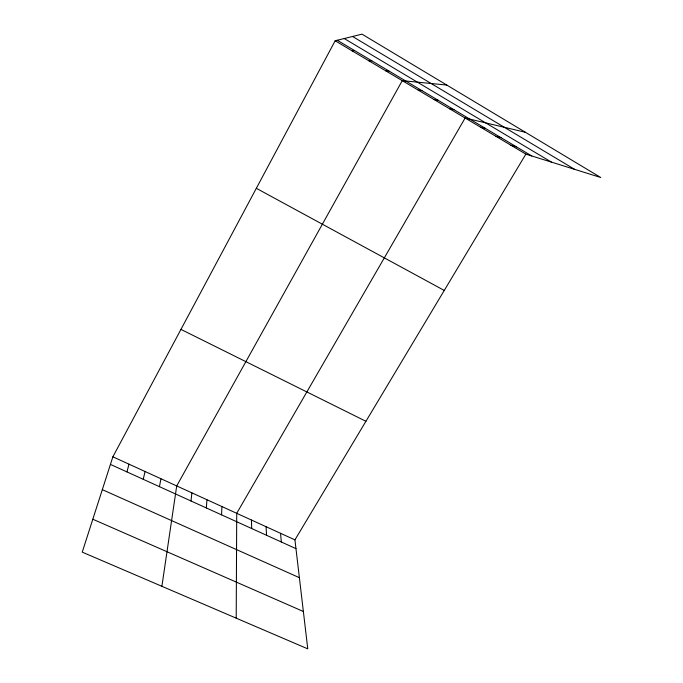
<?xml version="1.0" encoding="UTF-8"?>
<svg xmlns="http://www.w3.org/2000/svg" width="683" height="683" viewBox="0 0 683 683"><rect width="100%" height="100%" fill="white"/><g stroke="black" fill="none" stroke-linecap="round" stroke-linejoin="round"><path stroke-width="1.02" d="M236.207 618.166L236.728 513.317L465.123 118.014L525.432 132.28M221.582 514.862L221.898 506.547M206.351 507.956L206.949 499.734M191.001 500.98L191.889 492.861M161.888 586.296L176.709 485.937L402.261 80.654L446.767 85.051M159.455 486.663L160.94 478.749M143.251 479.304L145.052 471.492M126.91 471.893L129.027 464.184M112.874 456.816L82.242 552.137L307.768 648.85L294.936 539.869L525.876 154.127L600.758 177.512L361.999 34.15L335.165 40.767L112.874 456.816L294.936 539.869M352.163 50.875L354.605 50.585M369.016 60.889L371.808 60.813M385.716 70.819L388.849 70.947M418.184 90.113L421.974 90.651M433.961 99.496L438.068 100.23M449.61 108.793L454.024 109.724M480.508 127.158L485.528 128.464M495.756 136.224L501.074 137.71M510.884 145.214L516.485 146.871M92.82 519.225L303.372 611.49M102.322 489.651L299.385 577.681M110.433 464.414L295.97 548.637M180.952 329.394L365.926 421.291M256.338 188.312L444.257 290.446M337.248 40.254L531.767 155.963M335.165 40.767L525.876 154.127M344.232 38.53L551.429 162.102M352.556 36.481L574.659 169.358M280.551 533.303L281.319 541.986M266.054 526.695L266.558 535.284M251.446 520.028L251.686 528.531"/></g></svg>
